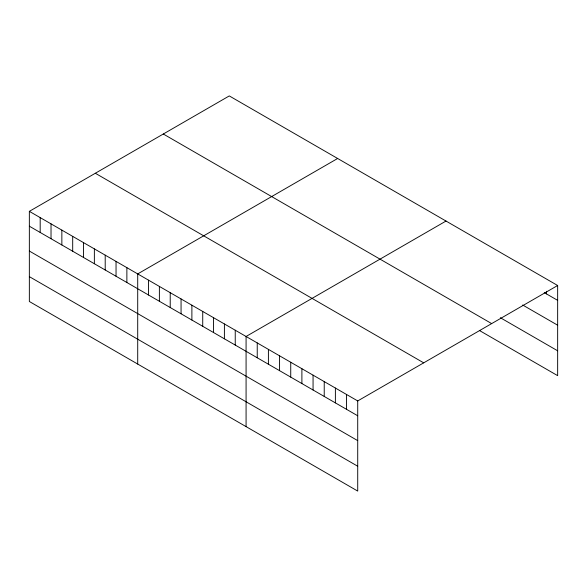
<?xml version="1.0" encoding="UTF-8"?>
<svg xmlns="http://www.w3.org/2000/svg" width="587" height="587" viewBox="0 0 587 587"><rect width="100%" height="100%" fill="white"/><g stroke="black" fill="none" stroke-linecap="round" stroke-linejoin="round"><path stroke-width="0.88" d="M29.35 211.349L357.718 400.936L357.718 491.077L29.35 301.498L29.35 211.349L229.282 95.923L557.65 285.502L557.65 375.651L479.498 330.532M337.642 158.483L137.71 273.909L137.71 364.057M446.003 221.05L246.078 336.476L246.078 426.617M357.718 400.936L557.65 285.502M544.252 292.62L557.65 300.353M522.665 305.005L557.65 325.198M500.337 317.714L557.65 350.799M163.303 134.012L491.671 323.598M95.329 173.26L423.697 362.839M29.35 226.2L357.718 415.779M29.35 251.045L357.718 440.632M29.35 276.646L357.718 466.232M546.482 291.284L546.482 293.911M346.557 394.486L346.557 409.337M335.39 388.044L335.39 402.887M324.229 381.594L324.229 396.445M313.062 375.152L313.062 389.995M301.894 368.702L301.894 383.553M290.734 362.26L290.734 377.103M279.566 355.81L279.566 370.661M268.406 349.368L268.406 364.219M257.238 342.918L257.238 357.769M235.24 330.217L235.24 345.068M224.403 323.965L224.403 338.809M213.565 317.706L213.565 332.558M202.728 311.448L202.728 326.299M191.89 305.196L191.89 320.04M181.06 298.937L181.06 313.788M170.223 292.678L170.223 307.529M159.385 286.427L159.385 301.27M148.548 280.168L148.548 295.019M126.873 267.657L126.873 282.508M116.043 261.398L116.043 276.25M105.205 255.147L105.205 269.991M94.368 248.888L94.368 263.739M83.53 242.629L83.53 257.48M72.693 236.378L72.693 251.221M61.855 230.119L61.855 244.97M51.025 223.86L51.025 238.711M40.187 217.608L40.187 232.452"/></g></svg>
